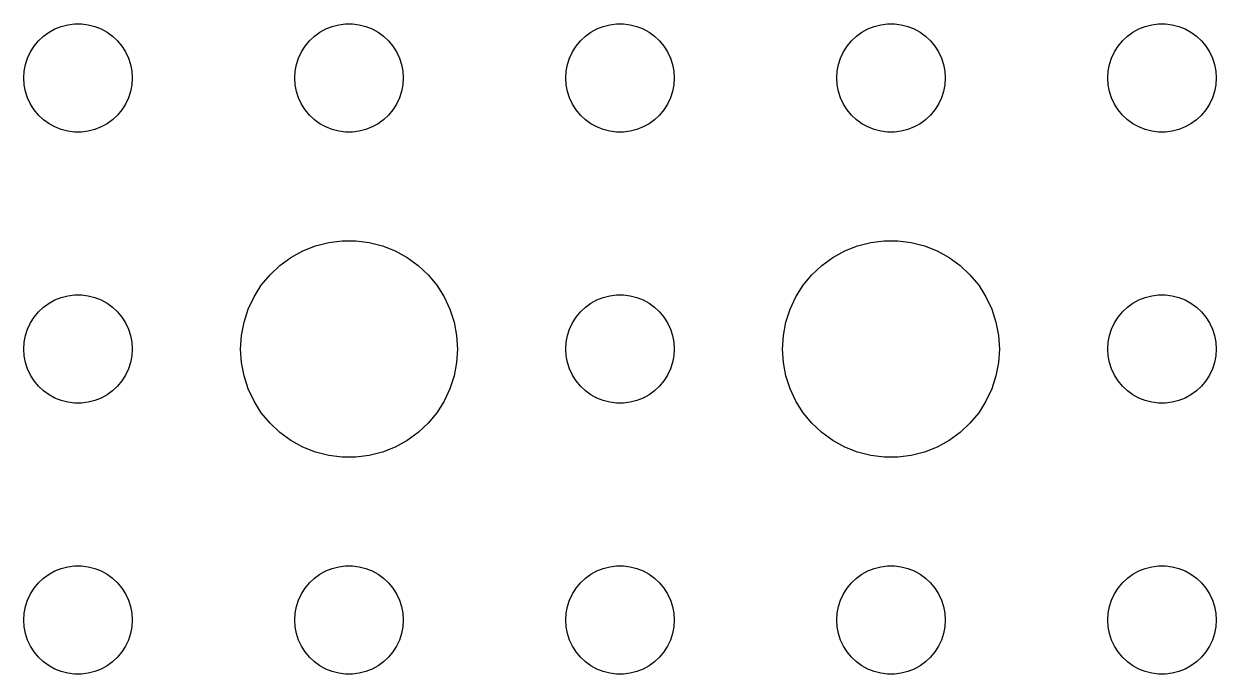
# Model space of a CAD drawing. Header units: metres. Extents: x -134 to 134, y 62 to 166.
# Drawn here: x -1.5 to 31.5, y 90 to 108 of the extents above; entities that cross this region are included whole.
import ezdxf

# ---------------------------------------------------------------- set-up
doc = ezdxf.new("R2010")
doc.units = ezdxf.units.M

msp = doc.modelspace()

# ---------------------------------------------------------------- linework, layer by layer
for p, q in [((-0.63866, 107.857), (-0.46352, 107.927)), ((-0.46352, 107.927), (-0.28107, 107.973)), ((-0.28107, 107.973), (-0.09418, 107.997)), ((-0.09418, 107.997), (0.09418, 107.997)), ((0.09418, 107.997), (0.28107, 107.973)), ((0.28107, 107.973), (0.46352, 107.927)), ((0.46352, 107.927), (0.63866, 107.857)), ((6.86133, 107.857), (7.03647, 107.927)), ((7.03647, 107.927), (7.21892, 107.973)), ((7.21892, 107.973), (7.40581, 107.997)), ((7.40581, 107.997), (7.59418, 107.997)), ((7.59418, 107.997), (7.78107, 107.973)), ((7.78107, 107.973), (7.96352, 107.927)), ((7.96352, 107.927), (8.13866, 107.857)), ((14.3613, 107.857), (14.5365, 107.927)), ((14.5365, 107.927), (14.7189, 107.973)), ((14.7189, 107.973), (14.9058, 107.997)), ((14.9058, 107.997), (15.0942, 107.997)), ((15.0942, 107.997), (15.2811, 107.973)), ((15.2811, 107.973), (15.4635, 107.927)), ((15.4635, 107.927), (15.6387, 107.857)), ((21.8613, 107.857), (22.0365, 107.927)), ((22.0365, 107.927), (22.2189, 107.973)), ((22.2189, 107.973), (22.4058, 107.997)), ((22.4058, 107.997), (22.5942, 107.997)), ((22.5942, 107.997), (22.7811, 107.973)), ((22.7811, 107.973), (22.9635, 107.927)), ((22.9635, 107.927), (23.1387, 107.857)), ((29.3613, 107.857), (29.5365, 107.927)), ((29.5365, 107.927), (29.7189, 107.973)), ((29.7189, 107.973), (29.9058, 107.997)), ((29.9058, 107.997), (30.0942, 107.997)), ((30.0942, 107.997), (30.2811, 107.973)), ((30.2811, 107.973), (30.4635, 107.927)), ((30.4635, 107.927), (30.6387, 107.857)), ((-1.09344, 107.527), (-0.95613, 107.656)), ((-0.95613, 107.656), (-0.80373, 107.766)), ((-0.80373, 107.766), (-0.63866, 107.857)), ((0.63866, 107.857), (0.80373, 107.766)), ((0.80373, 107.766), (0.95613, 107.656)), ((0.95613, 107.656), (1.09344, 107.527)), ((6.40654, 107.527), (6.54385, 107.656)), ((6.54385, 107.656), (6.69626, 107.766)), ((6.69626, 107.766), (6.86133, 107.857)), ((8.13866, 107.857), (8.30373, 107.766)), ((8.30373, 107.766), (8.45613, 107.656)), ((8.45613, 107.656), (8.59344, 107.527)), ((13.9065, 107.527), (14.0439, 107.656)), ((14.0439, 107.656), (14.1963, 107.766)), ((14.1963, 107.766), (14.3613, 107.857)), ((15.6387, 107.857), (15.8037, 107.766)), ((15.8037, 107.766), (15.9561, 107.656)), ((15.9561, 107.656), (16.0934, 107.527)), ((21.4065, 107.527), (21.5439, 107.656)), ((21.5439, 107.656), (21.6963, 107.766)), ((21.6963, 107.766), (21.8613, 107.857)), ((23.1387, 107.857), (23.3037, 107.766)), ((23.3037, 107.766), (23.4561, 107.656)), ((23.4561, 107.656), (23.5934, 107.527)), ((28.9065, 107.527), (29.0439, 107.656)), ((29.0439, 107.656), (29.1963, 107.766)), ((29.1963, 107.766), (29.3613, 107.857)), ((30.6387, 107.857), (30.8037, 107.766)), ((30.8037, 107.766), (30.9561, 107.656)), ((30.9561, 107.656), (31.0934, 107.527)), ((-1.31445, 107.223), (-1.21352, 107.382)), ((-1.21352, 107.382), (-1.09344, 107.527)), ((1.09344, 107.527), (1.21352, 107.382)), ((1.21352, 107.382), (1.31445, 107.223)), ((6.18553, 107.223), (6.28647, 107.382)), ((6.28647, 107.382), (6.40654, 107.527)), ((8.59344, 107.527), (8.71352, 107.382)), ((8.71352, 107.382), (8.81445, 107.223)), ((13.6855, 107.223), (13.7865, 107.382)), ((13.7865, 107.382), (13.9065, 107.527)), ((16.0934, 107.527), (16.2135, 107.382)), ((16.2135, 107.382), (16.3145, 107.223)), ((21.1855, 107.223), (21.2865, 107.382)), ((21.2865, 107.382), (21.4065, 107.527)), ((23.5934, 107.527), (23.7135, 107.382)), ((23.7135, 107.382), (23.8145, 107.223)), ((28.6855, 107.223), (28.7865, 107.382)), ((28.7865, 107.382), (28.9065, 107.527)), ((31.0934, 107.527), (31.2135, 107.382)), ((31.2135, 107.382), (31.3145, 107.223)), ((-1.45287, 106.873), (-1.39465, 107.052)), ((-1.39465, 107.052), (-1.31445, 107.223)), ((1.31445, 107.223), (1.39465, 107.052)), ((1.39465, 107.052), (1.45287, 106.873)), ((6.04712, 106.873), (6.10533, 107.052)), ((6.10533, 107.052), (6.18553, 107.223)), ((8.81445, 107.223), (8.89465, 107.052)), ((8.89465, 107.052), (8.95287, 106.873)), ((13.5471, 106.873), (13.6053, 107.052)), ((13.6053, 107.052), (13.6855, 107.223)), ((16.3145, 107.223), (16.3947, 107.052)), ((16.3947, 107.052), (16.4529, 106.873)), ((21.0471, 106.873), (21.1053, 107.052)), ((21.1053, 107.052), (21.1855, 107.223)), ((23.8145, 107.223), (23.8947, 107.052)), ((23.8947, 107.052), (23.9529, 106.873)), ((28.5471, 106.873), (28.6053, 107.052)), ((28.6053, 107.052), (28.6855, 107.223)), ((31.3145, 107.223), (31.3947, 107.052)), ((31.3947, 107.052), (31.4529, 106.873)), ((-1.5, 106.5), (-1.48816, 106.688)), ((-1.48816, 106.688), (-1.45287, 106.873)), ((1.45287, 106.873), (1.48816, 106.688)), ((1.48816, 106.688), (1.5, 106.5)), ((6, 106.5), (6.01183, 106.688)), ((6.01183, 106.688), (6.04712, 106.873)), ((8.95287, 106.873), (8.98816, 106.688)), ((8.98816, 106.688), (9, 106.5)), ((13.5, 106.5), (13.5118, 106.688)), ((13.5118, 106.688), (13.5471, 106.873)), ((16.4529, 106.873), (16.4882, 106.688)), ((16.4882, 106.688), (16.5, 106.5)), ((21, 106.5), (21.0118, 106.688)), ((21.0118, 106.688), (21.0471, 106.873)), ((23.9529, 106.873), (23.9882, 106.688)), ((23.9882, 106.688), (24, 106.5)), ((28.5, 106.5), (28.5118, 106.688)), ((28.5118, 106.688), (28.5471, 106.873)), ((31.4529, 106.873), (31.4882, 106.688)), ((31.4882, 106.688), (31.5, 106.5)), ((-1.48816, 106.312), (-1.5, 106.5)), ((-1.45287, 106.127), (-1.48816, 106.312)), ((1.48816, 106.312), (1.45287, 106.127)), ((1.5, 106.5), (1.48816, 106.312)), ((6.01183, 106.312), (6, 106.5)), ((6.04712, 106.127), (6.01183, 106.312)), ((8.98816, 106.312), (8.95287, 106.127)), ((9, 106.5), (8.98816, 106.312)), ((13.5118, 106.312), (13.5, 106.5)), ((13.5471, 106.127), (13.5118, 106.312)), ((16.4882, 106.312), (16.4529, 106.127)), ((16.5, 106.5), (16.4882, 106.312)), ((21.0118, 106.312), (21, 106.5)), ((21.0471, 106.127), (21.0118, 106.312)), ((23.9882, 106.312), (23.9529, 106.127)), ((24, 106.5), (23.9882, 106.312)), ((28.5118, 106.312), (28.5, 106.5)), ((28.5471, 106.127), (28.5118, 106.312)), ((31.4882, 106.312), (31.4529, 106.127)), ((31.5, 106.5), (31.4882, 106.312)), ((-1.39465, 105.948), (-1.45287, 106.127)), ((-1.31445, 105.777), (-1.39465, 105.948)), ((1.39465, 105.948), (1.31445, 105.777)), ((1.45287, 106.127), (1.39465, 105.948)), ((6.10533, 105.948), (6.04712, 106.127)), ((6.18553, 105.777), (6.10533, 105.948)), ((8.89465, 105.948), (8.81445, 105.777)), ((8.95287, 106.127), (8.89465, 105.948)), ((13.6053, 105.948), (13.5471, 106.127)), ((13.6855, 105.777), (13.6053, 105.948)), ((16.3947, 105.948), (16.3145, 105.777)), ((16.4529, 106.127), (16.3947, 105.948)), ((21.1053, 105.948), (21.0471, 106.127)), ((21.1855, 105.777), (21.1053, 105.948)), ((23.8947, 105.948), (23.8145, 105.777)), ((23.9529, 106.127), (23.8947, 105.948)), ((28.6053, 105.948), (28.5471, 106.127)), ((28.6855, 105.777), (28.6053, 105.948)), ((31.3947, 105.948), (31.3145, 105.777)), ((31.4529, 106.127), (31.3947, 105.948)), ((-1.21352, 105.618), (-1.31445, 105.777)), ((-1.09344, 105.473), (-1.21352, 105.618)), ((1.21352, 105.618), (1.09344, 105.473)), ((1.31445, 105.777), (1.21352, 105.618)), ((6.28647, 105.618), (6.18553, 105.777)), ((6.40654, 105.473), (6.28647, 105.618)), ((8.71352, 105.618), (8.59344, 105.473)), ((8.81445, 105.777), (8.71352, 105.618)), ((13.7865, 105.618), (13.6855, 105.777)), ((13.9065, 105.473), (13.7865, 105.618)), ((16.2135, 105.618), (16.0934, 105.473)), ((16.3145, 105.777), (16.2135, 105.618)), ((21.2865, 105.618), (21.1855, 105.777)), ((21.4065, 105.473), (21.2865, 105.618)), ((23.7135, 105.618), (23.5934, 105.473)), ((23.8145, 105.777), (23.7135, 105.618)), ((28.7865, 105.618), (28.6855, 105.777)), ((28.9065, 105.473), (28.7865, 105.618)), ((31.2135, 105.618), (31.0934, 105.473)), ((31.3145, 105.777), (31.2135, 105.618)), ((-0.95613, 105.344), (-1.09344, 105.473)), ((-0.80373, 105.234), (-0.95613, 105.344)), ((0.95613, 105.344), (0.80373, 105.234)), ((1.09344, 105.473), (0.95613, 105.344)), ((6.54385, 105.344), (6.40654, 105.473)), ((6.69626, 105.234), (6.54385, 105.344)), ((8.45613, 105.344), (8.30373, 105.234)), ((8.59344, 105.473), (8.45613, 105.344)), ((14.0439, 105.344), (13.9065, 105.473)), ((14.1963, 105.234), (14.0439, 105.344)), ((15.9561, 105.344), (15.8037, 105.234)), ((16.0934, 105.473), (15.9561, 105.344)), ((21.5439, 105.344), (21.4065, 105.473)), ((21.6963, 105.234), (21.5439, 105.344)), ((23.4561, 105.344), (23.3037, 105.234)), ((23.5934, 105.473), (23.4561, 105.344)), ((29.0439, 105.344), (28.9065, 105.473)), ((29.1963, 105.234), (29.0439, 105.344)), ((30.9561, 105.344), (30.8037, 105.234)), ((31.0934, 105.473), (30.9561, 105.344)), ((-0.63866, 105.143), (-0.80373, 105.234)), ((-0.46352, 105.073), (-0.63866, 105.143)), ((-0.28107, 105.027), (-0.46352, 105.073)), ((-0.09418, 105.003), (-0.28107, 105.027)), ((0.09418, 105.003), (-0.09418, 105.003)), ((0.28107, 105.027), (0.09418, 105.003)), ((0.46352, 105.073), (0.28107, 105.027)), ((0.63866, 105.143), (0.46352, 105.073)), ((0.80373, 105.234), (0.63866, 105.143)), ((6.86133, 105.143), (6.69626, 105.234)), ((7.03647, 105.073), (6.86133, 105.143)), ((7.21892, 105.027), (7.03647, 105.073)), ((7.40581, 105.003), (7.21892, 105.027)), ((7.59418, 105.003), (7.40581, 105.003)), ((7.78107, 105.027), (7.59418, 105.003)), ((7.96352, 105.073), (7.78107, 105.027)), ((8.13866, 105.143), (7.96352, 105.073)), ((8.30373, 105.234), (8.13866, 105.143)), ((14.3613, 105.143), (14.1963, 105.234)), ((14.5365, 105.073), (14.3613, 105.143)), ((14.7189, 105.027), (14.5365, 105.073)), ((14.9058, 105.003), (14.7189, 105.027)), ((15.0942, 105.003), (14.9058, 105.003)), ((15.2811, 105.027), (15.0942, 105.003)), ((15.4635, 105.073), (15.2811, 105.027)), ((15.6387, 105.143), (15.4635, 105.073)), ((15.8037, 105.234), (15.6387, 105.143)), ((21.8613, 105.143), (21.6963, 105.234)), ((22.0365, 105.073), (21.8613, 105.143)), ((22.2189, 105.027), (22.0365, 105.073)), ((22.4058, 105.003), (22.2189, 105.027)), ((22.5942, 105.003), (22.4058, 105.003)), ((22.7811, 105.027), (22.5942, 105.003)), ((22.9635, 105.073), (22.7811, 105.027)), ((23.1387, 105.143), (22.9635, 105.073)), ((23.3037, 105.234), (23.1387, 105.143)), ((29.3613, 105.143), (29.1963, 105.234)), ((29.5365, 105.073), (29.3613, 105.143)), ((29.7189, 105.027), (29.5365, 105.073)), ((29.9058, 105.003), (29.7189, 105.027)), ((30.0942, 105.003), (29.9058, 105.003)), ((30.2811, 105.027), (30.0942, 105.003)), ((30.4635, 105.073), (30.2811, 105.027)), ((30.6387, 105.143), (30.4635, 105.073)), ((30.8037, 105.234), (30.6387, 105.143)), ((6.93785, 101.947), (7.31161, 101.994)), ((7.31161, 101.994), (7.68837, 101.994)), ((7.68837, 101.994), (8.06213, 101.947)), ((21.9379, 101.947), (22.3116, 101.994)), ((22.3116, 101.994), (22.6884, 101.994)), ((22.6884, 101.994), (23.0621, 101.947)), ((5.89252, 101.533), (6.22266, 101.714)), ((6.22266, 101.714), (6.57294, 101.853)), ((6.57294, 101.853), (6.93785, 101.947)), ((8.06213, 101.947), (8.42705, 101.853)), ((8.42705, 101.853), (8.77733, 101.714)), ((8.77733, 101.714), (9.10747, 101.533)), ((20.8925, 101.533), (21.2227, 101.714)), ((21.2227, 101.714), (21.5729, 101.853)), ((21.5729, 101.853), (21.9379, 101.947)), ((23.0621, 101.947), (23.427, 101.853)), ((23.427, 101.853), (23.7773, 101.714)), ((23.7773, 101.714), (24.1075, 101.533)), ((5.31308, 101.054), (5.58772, 101.312)), ((5.58772, 101.312), (5.89252, 101.533)), ((9.10747, 101.533), (9.41226, 101.312)), ((9.41226, 101.312), (9.6869, 101.054)), ((20.3131, 101.054), (20.5877, 101.312)), ((20.5877, 101.312), (20.8925, 101.533)), ((24.1075, 101.533), (24.4123, 101.312)), ((24.4123, 101.312), (24.6869, 101.054)), ((5.07294, 100.763), (5.31308, 101.054)), ((9.6869, 101.054), (9.92705, 100.763)), ((20.0729, 100.763), (20.3131, 101.054)), ((24.6869, 101.054), (24.927, 100.763)), ((4.87108, 100.445), (5.07294, 100.763)), ((9.92705, 100.763), (10.1289, 100.445)), ((19.8711, 100.445), (20.0729, 100.763)), ((24.927, 100.763), (25.1289, 100.445)), ((-0.80373, 100.266), (-0.63866, 100.357)), ((-0.63866, 100.357), (-0.46352, 100.427)), ((-0.46352, 100.427), (-0.28107, 100.473)), ((-0.28107, 100.473), (-0.09418, 100.497)), ((-0.09418, 100.497), (0.09418, 100.497)), ((0.09418, 100.497), (0.28107, 100.473)), ((0.28107, 100.473), (0.46352, 100.427)), ((0.46352, 100.427), (0.63866, 100.357)), ((0.63866, 100.357), (0.80373, 100.266)), ((4.71066, 100.104), (4.87108, 100.445)), ((10.1289, 100.445), (10.2893, 100.104)), ((14.1963, 100.266), (14.3613, 100.357)), ((14.3613, 100.357), (14.5365, 100.427)), ((14.5365, 100.427), (14.7189, 100.473)), ((14.7189, 100.473), (14.9058, 100.497)), ((14.9058, 100.497), (15.0942, 100.497)), ((15.0942, 100.497), (15.2811, 100.473)), ((15.2811, 100.473), (15.4635, 100.427)), ((15.4635, 100.427), (15.6387, 100.357)), ((15.6387, 100.357), (15.8037, 100.266)), ((19.7107, 100.104), (19.8711, 100.445)), ((25.1289, 100.445), (25.2893, 100.104)), ((29.1963, 100.266), (29.3613, 100.357)), ((29.3613, 100.357), (29.5365, 100.427)), ((29.5365, 100.427), (29.7189, 100.473)), ((29.7189, 100.473), (29.9058, 100.497)), ((29.9058, 100.497), (30.0942, 100.497)), ((30.0942, 100.497), (30.2811, 100.473)), ((30.2811, 100.473), (30.4635, 100.427)), ((30.4635, 100.427), (30.6387, 100.357)), ((30.6387, 100.357), (30.8037, 100.266)), ((-1.21352, 99.8817), (-1.09344, 100.027)), ((-1.09344, 100.027), (-0.95613, 100.156)), ((-0.95613, 100.156), (-0.80373, 100.266)), ((0.80373, 100.266), (0.95613, 100.156)), ((0.95613, 100.156), (1.09344, 100.027)), ((1.09344, 100.027), (1.21352, 99.8817)), ((4.59424, 99.7461), (4.71066, 100.104)), ((10.2893, 100.104), (10.4057, 99.7461)), ((13.7865, 99.8817), (13.9065, 100.027)), ((13.9065, 100.027), (14.0439, 100.156)), ((14.0439, 100.156), (14.1963, 100.266)), ((15.8037, 100.266), (15.9561, 100.156)), ((15.9561, 100.156), (16.0934, 100.027)), ((16.0934, 100.027), (16.2135, 99.8817)), ((19.5942, 99.7461), (19.7107, 100.104)), ((25.2893, 100.104), (25.4057, 99.7461)), ((28.7865, 99.8817), (28.9065, 100.027)), ((28.9065, 100.027), (29.0439, 100.156)), ((29.0439, 100.156), (29.1963, 100.266)), ((30.8037, 100.266), (30.9561, 100.156)), ((30.9561, 100.156), (31.0934, 100.027)), ((31.0934, 100.027), (31.2135, 99.8817)), ((-1.39465, 99.5522), (-1.31445, 99.7226)), ((-1.31445, 99.7226), (-1.21352, 99.8817)), ((1.21352, 99.8817), (1.31445, 99.7226)), ((1.31445, 99.7226), (1.39465, 99.5522)), ((4.52365, 99.376), (4.59424, 99.7461)), ((10.4057, 99.7461), (10.4763, 99.376)), ((13.6053, 99.5522), (13.6855, 99.7226)), ((13.6855, 99.7226), (13.7865, 99.8817)), ((16.2135, 99.8817), (16.3145, 99.7226)), ((16.3145, 99.7226), (16.3947, 99.5522)), ((19.5237, 99.376), (19.5942, 99.7461)), ((25.4057, 99.7461), (25.4763, 99.376)), ((28.6053, 99.5522), (28.6855, 99.7226)), ((28.6855, 99.7226), (28.7865, 99.8817)), ((31.2135, 99.8817), (31.3145, 99.7226)), ((31.3145, 99.7226), (31.3947, 99.5522)), ((-1.48816, 99.188), (-1.45287, 99.373)), ((-1.45287, 99.373), (-1.39465, 99.5522)), ((1.39465, 99.5522), (1.45287, 99.373)), ((1.45287, 99.373), (1.48816, 99.188)), ((4.5, 99), (4.52365, 99.376)), ((10.4763, 99.376), (10.5, 99)), ((13.5118, 99.188), (13.5471, 99.373)), ((13.5471, 99.373), (13.6053, 99.5522)), ((16.3947, 99.5522), (16.4529, 99.373)), ((16.4529, 99.373), (16.4882, 99.188)), ((19.5, 99), (19.5237, 99.376)), ((25.4763, 99.376), (25.5, 99)), ((28.5118, 99.188), (28.5471, 99.373)), ((28.5471, 99.373), (28.6053, 99.5522)), ((31.3947, 99.5522), (31.4529, 99.373)), ((31.4529, 99.373), (31.4882, 99.188)), ((-1.5, 99), (-1.48816, 99.188)), ((-1.48816, 98.812), (-1.5, 99)), ((1.48816, 99.188), (1.5, 99)), ((1.5, 99), (1.48816, 98.812)), ((4.52365, 98.624), (4.5, 99)), ((10.5, 99), (10.4763, 98.624)), ((13.5, 99), (13.5118, 99.188)), ((13.5118, 98.812), (13.5, 99)), ((16.4882, 99.188), (16.5, 99)), ((16.5, 99), (16.4882, 98.812)), ((19.5237, 98.624), (19.5, 99)), ((25.5, 99), (25.4763, 98.624)), ((28.5, 99), (28.5118, 99.188)), ((28.5118, 98.812), (28.5, 99)), ((31.4882, 99.188), (31.5, 99)), ((31.5, 99), (31.4882, 98.812)), ((-1.45287, 98.627), (-1.48816, 98.812)), ((1.48816, 98.812), (1.45287, 98.627)), ((13.5471, 98.627), (13.5118, 98.812)), ((16.4882, 98.812), (16.4529, 98.627)), ((28.5471, 98.627), (28.5118, 98.812)), ((31.4882, 98.812), (31.4529, 98.627)), ((-1.39465, 98.4478), (-1.45287, 98.627)), ((-1.31445, 98.2774), (-1.39465, 98.4478)), ((1.39465, 98.4478), (1.31445, 98.2774)), ((1.45287, 98.627), (1.39465, 98.4478)), ((4.59424, 98.2539), (4.52365, 98.624)), ((10.4763, 98.624), (10.4057, 98.2539)), ((13.6053, 98.4478), (13.5471, 98.627)), ((13.6855, 98.2774), (13.6053, 98.4478)), ((16.3947, 98.4478), (16.3145, 98.2774)), ((16.4529, 98.627), (16.3947, 98.4478)), ((19.5942, 98.2539), (19.5237, 98.624)), ((25.4763, 98.624), (25.4057, 98.2539)), ((28.6053, 98.4478), (28.5471, 98.627)), ((28.6855, 98.2774), (28.6053, 98.4478)), ((31.3947, 98.4478), (31.3145, 98.2774)), ((31.4529, 98.627), (31.3947, 98.4478)), ((-1.21352, 98.1183), (-1.31445, 98.2774)), ((-1.09344, 97.9732), (-1.21352, 98.1183)), ((1.21352, 98.1183), (1.09344, 97.9732)), ((1.31445, 98.2774), (1.21352, 98.1183)), ((4.71066, 97.8956), (4.59424, 98.2539)), ((10.4057, 98.2539), (10.2893, 97.8956)), ((13.7865, 98.1183), (13.6855, 98.2774)), ((13.9065, 97.9732), (13.7865, 98.1183)), ((16.2135, 98.1183), (16.0934, 97.9732)), ((16.3145, 98.2774), (16.2135, 98.1183)), ((19.7107, 97.8956), (19.5942, 98.2539)), ((25.4057, 98.2539), (25.2893, 97.8956)), ((28.7865, 98.1183), (28.6855, 98.2774)), ((28.9065, 97.9732), (28.7865, 98.1183)), ((31.2135, 98.1183), (31.0934, 97.9732)), ((31.3145, 98.2774), (31.2135, 98.1183)), ((-0.95613, 97.8442), (-1.09344, 97.9732)), ((-0.80373, 97.7335), (-0.95613, 97.8442)), ((-0.63866, 97.6428), (-0.80373, 97.7335)), ((0.80373, 97.7335), (0.63866, 97.6428)), ((0.95613, 97.8442), (0.80373, 97.7335)), ((1.09344, 97.9732), (0.95613, 97.8442)), ((4.87108, 97.5547), (4.71066, 97.8956)), ((10.2893, 97.8956), (10.1289, 97.5547)), ((14.0439, 97.8442), (13.9065, 97.9732)), ((14.1963, 97.7335), (14.0439, 97.8442)), ((14.3613, 97.6428), (14.1963, 97.7335)), ((15.8037, 97.7335), (15.6387, 97.6428)), ((15.9561, 97.8442), (15.8037, 97.7335)), ((16.0934, 97.9732), (15.9561, 97.8442)), ((19.8711, 97.5547), (19.7107, 97.8956)), ((25.2893, 97.8956), (25.1289, 97.5547)), ((29.0439, 97.8442), (28.9065, 97.9732)), ((29.1963, 97.7335), (29.0439, 97.8442)), ((29.3613, 97.6428), (29.1963, 97.7335)), ((30.8037, 97.7335), (30.6387, 97.6428)), ((30.9561, 97.8442), (30.8037, 97.7335)), ((31.0934, 97.9732), (30.9561, 97.8442)), ((-0.46352, 97.5734), (-0.63866, 97.6428)), ((-0.28107, 97.5266), (-0.46352, 97.5734)), ((-0.09418, 97.503), (-0.28107, 97.5266)), ((0.09418, 97.503), (-0.09418, 97.503)), ((0.28107, 97.5266), (0.09418, 97.503)), ((0.46352, 97.5734), (0.28107, 97.5266)), ((0.63866, 97.6428), (0.46352, 97.5734)), ((5.07294, 97.2366), (4.87108, 97.5547)), ((10.1289, 97.5547), (9.92705, 97.2366)), ((14.5365, 97.5734), (14.3613, 97.6428)), ((14.7189, 97.5266), (14.5365, 97.5734)), ((14.9058, 97.503), (14.7189, 97.5266)), ((15.0942, 97.503), (14.9058, 97.503)), ((15.2811, 97.5266), (15.0942, 97.503)), ((15.4635, 97.5734), (15.2811, 97.5266)), ((15.6387, 97.6428), (15.4635, 97.5734)), ((20.0729, 97.2366), (19.8711, 97.5547)), ((25.1289, 97.5547), (24.927, 97.2366)), ((29.5365, 97.5734), (29.3613, 97.6428)), ((29.7189, 97.5266), (29.5365, 97.5734)), ((29.9058, 97.503), (29.7189, 97.5266)), ((30.0942, 97.503), (29.9058, 97.503)), ((30.2811, 97.5266), (30.0942, 97.503)), ((30.4635, 97.5734), (30.2811, 97.5266)), ((30.6387, 97.6428), (30.4635, 97.5734)), ((5.31308, 96.9464), (5.07294, 97.2366)), ((9.92705, 97.2366), (9.6869, 96.9464)), ((20.3131, 96.9464), (20.0729, 97.2366)), ((24.927, 97.2366), (24.6869, 96.9464)), ((5.58772, 96.6885), (5.31308, 96.9464)), ((9.6869, 96.9464), (9.41226, 96.6885)), ((20.5877, 96.6885), (20.3131, 96.9464)), ((24.6869, 96.9464), (24.4123, 96.6885)), ((5.89252, 96.467), (5.58772, 96.6885)), ((6.22266, 96.2855), (5.89252, 96.467)), ((9.10747, 96.467), (8.77733, 96.2855)), ((9.41226, 96.6885), (9.10747, 96.467)), ((20.8925, 96.467), (20.5877, 96.6885)), ((21.2227, 96.2855), (20.8925, 96.467)), ((24.1075, 96.467), (23.7773, 96.2855)), ((24.4123, 96.6885), (24.1075, 96.467)), ((6.57294, 96.1468), (6.22266, 96.2855)), ((6.93785, 96.0531), (6.57294, 96.1468)), ((7.31161, 96.0059), (6.93785, 96.0531)), ((8.06213, 96.0531), (7.68837, 96.0059)), ((8.42705, 96.1468), (8.06213, 96.0531)), ((8.77733, 96.2855), (8.42705, 96.1468)), ((21.5729, 96.1468), (21.2227, 96.2855)), ((21.9379, 96.0531), (21.5729, 96.1468)), ((22.3116, 96.0059), (21.9379, 96.0531)), ((23.0621, 96.0531), (22.6884, 96.0059)), ((23.427, 96.1468), (23.0621, 96.0531)), ((23.7773, 96.2855), (23.427, 96.1468)), ((7.68837, 96.0059), (7.31161, 96.0059)), ((22.6884, 96.0059), (22.3116, 96.0059)), ((-0.95613, 92.6558), (-0.80373, 92.7665)), ((-0.80373, 92.7665), (-0.63866, 92.8573)), ((-0.63866, 92.8573), (-0.46352, 92.9266)), ((-0.46352, 92.9266), (-0.28107, 92.9734)), ((-0.28107, 92.9734), (-0.09418, 92.997)), ((-0.09418, 92.997), (0.09418, 92.997)), ((0.09418, 92.997), (0.28107, 92.9734)), ((0.28107, 92.9734), (0.46352, 92.9266)), ((0.46352, 92.9266), (0.63866, 92.8573)), ((0.63866, 92.8573), (0.80373, 92.7665)), ((0.80373, 92.7665), (0.95613, 92.6558)), ((6.54385, 92.6558), (6.69626, 92.7665)), ((6.69626, 92.7665), (6.86133, 92.8573)), ((6.86133, 92.8573), (7.03647, 92.9266)), ((7.03647, 92.9266), (7.21892, 92.9734)), ((7.21892, 92.9734), (7.40581, 92.997)), ((7.40581, 92.997), (7.59418, 92.997)), ((7.59418, 92.997), (7.78107, 92.9734)), ((7.78107, 92.9734), (7.96352, 92.9266)), ((7.96352, 92.9266), (8.13866, 92.8573)), ((8.13866, 92.8573), (8.30373, 92.7665)), ((8.30373, 92.7665), (8.45613, 92.6558)), ((14.0439, 92.6558), (14.1963, 92.7665)), ((14.1963, 92.7665), (14.3613, 92.8573)), ((14.3613, 92.8573), (14.5365, 92.9266)), ((14.5365, 92.9266), (14.7189, 92.9734)), ((14.7189, 92.9734), (14.9058, 92.997)), ((14.9058, 92.997), (15.0942, 92.997)), ((15.0942, 92.997), (15.2811, 92.9734)), ((15.2811, 92.9734), (15.4635, 92.9266)), ((15.4635, 92.9266), (15.6387, 92.8573)), ((15.6387, 92.8573), (15.8037, 92.7665)), ((15.8037, 92.7665), (15.9561, 92.6558)), ((21.5439, 92.6558), (21.6963, 92.7665)), ((21.6963, 92.7665), (21.8613, 92.8573)), ((21.8613, 92.8573), (22.0365, 92.9266)), ((22.0365, 92.9266), (22.2189, 92.9734)), ((22.2189, 92.9734), (22.4058, 92.997)), ((22.4058, 92.997), (22.5942, 92.997)), ((22.5942, 92.997), (22.7811, 92.9734)), ((22.7811, 92.9734), (22.9635, 92.9266)), ((22.9635, 92.9266), (23.1387, 92.8573)), ((23.1387, 92.8573), (23.3037, 92.7665)), ((23.3037, 92.7665), (23.4561, 92.6558)), ((29.0439, 92.6558), (29.1963, 92.7665)), ((29.1963, 92.7665), (29.3613, 92.8573)), ((29.3613, 92.8573), (29.5365, 92.9266)), ((29.5365, 92.9266), (29.7189, 92.9734)), ((29.7189, 92.9734), (29.9058, 92.997)), ((29.9058, 92.997), (30.0942, 92.997)), ((30.0942, 92.997), (30.2811, 92.9734)), ((30.2811, 92.9734), (30.4635, 92.9266)), ((30.4635, 92.9266), (30.6387, 92.8573)), ((30.6387, 92.8573), (30.8037, 92.7665)), ((30.8037, 92.7665), (30.9561, 92.6558)), ((-1.21352, 92.3817), (-1.09344, 92.5268)), ((-1.09344, 92.5268), (-0.95613, 92.6558)), ((0.95613, 92.6558), (1.09344, 92.5268)), ((1.09344, 92.5268), (1.21352, 92.3817)), ((6.28647, 92.3817), (6.40654, 92.5268)), ((6.40654, 92.5268), (6.54385, 92.6558)), ((8.45613, 92.6558), (8.59344, 92.5268)), ((8.59344, 92.5268), (8.71352, 92.3817)), ((13.7865, 92.3817), (13.9065, 92.5268)), ((13.9065, 92.5268), (14.0439, 92.6558)), ((15.9561, 92.6558), (16.0934, 92.5268)), ((16.0934, 92.5268), (16.2135, 92.3817)), ((21.2865, 92.3817), (21.4065, 92.5268)), ((21.4065, 92.5268), (21.5439, 92.6558)), ((23.4561, 92.6558), (23.5934, 92.5268)), ((23.5934, 92.5268), (23.7135, 92.3817)), ((28.7865, 92.3817), (28.9065, 92.5268)), ((28.9065, 92.5268), (29.0439, 92.6558)), ((30.9561, 92.6558), (31.0934, 92.5268)), ((31.0934, 92.5268), (31.2135, 92.3817)), ((-1.39465, 92.0522), (-1.31445, 92.2226)), ((-1.31445, 92.2226), (-1.21352, 92.3817)), ((1.21352, 92.3817), (1.31445, 92.2226)), ((1.31445, 92.2226), (1.39465, 92.0522)), ((6.10533, 92.0522), (6.18553, 92.2226)), ((6.18553, 92.2226), (6.28647, 92.3817)), ((8.71352, 92.3817), (8.81445, 92.2226)), ((8.81445, 92.2226), (8.89465, 92.0522)), ((13.6053, 92.0522), (13.6855, 92.2226)), ((13.6855, 92.2226), (13.7865, 92.3817)), ((16.2135, 92.3817), (16.3145, 92.2226)), ((16.3145, 92.2226), (16.3947, 92.0522)), ((21.1053, 92.0522), (21.1855, 92.2226)), ((21.1855, 92.2226), (21.2865, 92.3817)), ((23.7135, 92.3817), (23.8145, 92.2226)), ((23.8145, 92.2226), (23.8947, 92.0522)), ((28.6053, 92.0522), (28.6855, 92.2226)), ((28.6855, 92.2226), (28.7865, 92.3817)), ((31.2135, 92.3817), (31.3145, 92.2226)), ((31.3145, 92.2226), (31.3947, 92.0522)), ((-1.48816, 91.688), (-1.45287, 91.873)), ((-1.45287, 91.873), (-1.39465, 92.0522)), ((1.39465, 92.0522), (1.45287, 91.873)), ((1.45287, 91.873), (1.48816, 91.688)), ((6.01183, 91.688), (6.04712, 91.873)), ((6.04712, 91.873), (6.10533, 92.0522)), ((8.89465, 92.0522), (8.95287, 91.873)), ((8.95287, 91.873), (8.98816, 91.688)), ((13.5118, 91.688), (13.5471, 91.873)), ((13.5471, 91.873), (13.6053, 92.0522)), ((16.3947, 92.0522), (16.4529, 91.873)), ((16.4529, 91.873), (16.4882, 91.688)), ((21.0118, 91.688), (21.0471, 91.873)), ((21.0471, 91.873), (21.1053, 92.0522)), ((23.8947, 92.0522), (23.9529, 91.873)), ((23.9529, 91.873), (23.9882, 91.688)), ((28.5118, 91.688), (28.5471, 91.873)), ((28.5471, 91.873), (28.6053, 92.0522)), ((31.3947, 92.0522), (31.4529, 91.873)), ((31.4529, 91.873), (31.4882, 91.688)), ((-1.5, 91.5), (-1.48816, 91.688)), ((-1.48816, 91.312), (-1.5, 91.5)), ((1.48816, 91.688), (1.5, 91.5)), ((1.5, 91.5), (1.48816, 91.312)), ((6, 91.5), (6.01183, 91.688)), ((6.01183, 91.312), (6, 91.5)), ((8.98816, 91.688), (9, 91.5)), ((9, 91.5), (8.98816, 91.312)), ((13.5, 91.5), (13.5118, 91.688)), ((13.5118, 91.312), (13.5, 91.5)), ((16.4882, 91.688), (16.5, 91.5)), ((16.5, 91.5), (16.4882, 91.312)), ((21, 91.5), (21.0118, 91.688)), ((21.0118, 91.312), (21, 91.5)), ((23.9882, 91.688), (24, 91.5)), ((24, 91.5), (23.9882, 91.312)), ((28.5, 91.5), (28.5118, 91.688)), ((28.5118, 91.312), (28.5, 91.5)), ((31.4882, 91.688), (31.5, 91.5)), ((31.5, 91.5), (31.4882, 91.312)), ((-1.45287, 91.127), (-1.48816, 91.312)), ((-1.39465, 90.9478), (-1.45287, 91.127)), ((1.45287, 91.127), (1.39465, 90.9478)), ((1.48816, 91.312), (1.45287, 91.127)), ((6.04712, 91.127), (6.01183, 91.312)), ((6.10533, 90.9478), (6.04712, 91.127)), ((8.95287, 91.127), (8.89465, 90.9478)), ((8.98816, 91.312), (8.95287, 91.127)), ((13.5471, 91.127), (13.5118, 91.312)), ((13.6053, 90.9478), (13.5471, 91.127)), ((16.4529, 91.127), (16.3947, 90.9478)), ((16.4882, 91.312), (16.4529, 91.127)), ((21.0471, 91.127), (21.0118, 91.312)), ((21.1053, 90.9478), (21.0471, 91.127)), ((23.9529, 91.127), (23.8947, 90.9478)), ((23.9882, 91.312), (23.9529, 91.127)), ((28.5471, 91.127), (28.5118, 91.312)), ((28.6053, 90.9478), (28.5471, 91.127)), ((31.4529, 91.127), (31.3947, 90.9478)), ((31.4882, 91.312), (31.4529, 91.127)), ((-1.31445, 90.7774), (-1.39465, 90.9478)), ((-1.21352, 90.6183), (-1.31445, 90.7774)), ((1.31445, 90.7774), (1.21352, 90.6183)), ((1.39465, 90.9478), (1.31445, 90.7774)), ((6.18553, 90.7774), (6.10533, 90.9478)), ((6.28647, 90.6183), (6.18553, 90.7774)), ((8.81445, 90.7774), (8.71352, 90.6183)), ((8.89465, 90.9478), (8.81445, 90.7774)), ((13.6855, 90.7774), (13.6053, 90.9478)), ((13.7865, 90.6183), (13.6855, 90.7774)), ((16.3145, 90.7774), (16.2135, 90.6183)), ((16.3947, 90.9478), (16.3145, 90.7774)), ((21.1855, 90.7774), (21.1053, 90.9478)), ((21.2865, 90.6183), (21.1855, 90.7774)), ((23.8145, 90.7774), (23.7135, 90.6183)), ((23.8947, 90.9478), (23.8145, 90.7774)), ((28.6855, 90.7774), (28.6053, 90.9478)), ((28.7865, 90.6183), (28.6855, 90.7774)), ((31.3145, 90.7774), (31.2135, 90.6183)), ((31.3947, 90.9478), (31.3145, 90.7774)), ((-1.09344, 90.4732), (-1.21352, 90.6183)), ((-0.95613, 90.3442), (-1.09344, 90.4732)), ((1.09344, 90.4732), (0.95613, 90.3442)), ((1.21352, 90.6183), (1.09344, 90.4732)), ((6.40654, 90.4732), (6.28647, 90.6183)), ((6.54385, 90.3442), (6.40654, 90.4732)), ((8.59344, 90.4732), (8.45613, 90.3442)), ((8.71352, 90.6183), (8.59344, 90.4732)), ((13.9065, 90.4732), (13.7865, 90.6183)), ((14.0439, 90.3442), (13.9065, 90.4732)), ((16.0934, 90.4732), (15.9561, 90.3442)), ((16.2135, 90.6183), (16.0934, 90.4732)), ((21.4065, 90.4732), (21.2865, 90.6183)), ((21.5439, 90.3442), (21.4065, 90.4732)), ((23.5934, 90.4732), (23.4561, 90.3442)), ((23.7135, 90.6183), (23.5934, 90.4732)), ((28.9065, 90.4732), (28.7865, 90.6183)), ((29.0439, 90.3442), (28.9065, 90.4732)), ((31.0934, 90.4732), (30.9561, 90.3442)), ((31.2135, 90.6183), (31.0934, 90.4732)), ((-0.80373, 90.2335), (-0.95613, 90.3442)), ((-0.63866, 90.1428), (-0.80373, 90.2335)), ((-0.46352, 90.0734), (-0.63866, 90.1428)), ((0.63866, 90.1428), (0.46352, 90.0734)), ((0.80373, 90.2335), (0.63866, 90.1428)), ((0.95613, 90.3442), (0.80373, 90.2335)), ((6.69626, 90.2335), (6.54385, 90.3442)), ((6.86133, 90.1428), (6.69626, 90.2335)), ((7.03647, 90.0734), (6.86133, 90.1428)), ((8.13866, 90.1428), (7.96352, 90.0734)), ((8.30373, 90.2335), (8.13866, 90.1428)), ((8.45613, 90.3442), (8.30373, 90.2335)), ((14.1963, 90.2335), (14.0439, 90.3442)), ((14.3613, 90.1428), (14.1963, 90.2335)), ((14.5365, 90.0734), (14.3613, 90.1428)), ((15.6387, 90.1428), (15.4635, 90.0734)), ((15.8037, 90.2335), (15.6387, 90.1428)), ((15.9561, 90.3442), (15.8037, 90.2335)), ((21.6963, 90.2335), (21.5439, 90.3442)), ((21.8613, 90.1428), (21.6963, 90.2335)), ((22.0365, 90.0734), (21.8613, 90.1428)), ((23.1387, 90.1428), (22.9635, 90.0734)), ((23.3037, 90.2335), (23.1387, 90.1428)), ((23.4561, 90.3442), (23.3037, 90.2335)), ((29.1963, 90.2335), (29.0439, 90.3442)), ((29.3613, 90.1428), (29.1963, 90.2335)), ((29.5365, 90.0734), (29.3613, 90.1428)), ((30.6387, 90.1428), (30.4635, 90.0734)), ((30.8037, 90.2335), (30.6387, 90.1428)), ((30.9561, 90.3442), (30.8037, 90.2335)), ((-0.28107, 90.0266), (-0.46352, 90.0734)), ((-0.09418, 90.003), (-0.28107, 90.0266)), ((0.09418, 90.003), (-0.09418, 90.003)), ((0.28107, 90.0266), (0.09418, 90.003)), ((0.46352, 90.0734), (0.28107, 90.0266)), ((7.21892, 90.0266), (7.03647, 90.0734)), ((7.40581, 90.003), (7.21892, 90.0266)), ((7.59418, 90.003), (7.40581, 90.003)), ((7.78107, 90.0266), (7.59418, 90.003)), ((7.96352, 90.0734), (7.78107, 90.0266)), ((14.7189, 90.0266), (14.5365, 90.0734)), ((14.9058, 90.003), (14.7189, 90.0266)), ((15.0942, 90.003), (14.9058, 90.003)), ((15.2811, 90.0266), (15.0942, 90.003)), ((15.4635, 90.0734), (15.2811, 90.0266)), ((22.2189, 90.0266), (22.0365, 90.0734)), ((22.4058, 90.003), (22.2189, 90.0266)), ((22.5942, 90.003), (22.4058, 90.003)), ((22.7811, 90.0266), (22.5942, 90.003)), ((22.9635, 90.0734), (22.7811, 90.0266)), ((29.7189, 90.0266), (29.5365, 90.0734)), ((29.9058, 90.003), (29.7189, 90.0266)), ((30.0942, 90.003), (29.9058, 90.003)), ((30.2811, 90.0266), (30.0942, 90.003)), ((30.4635, 90.0734), (30.2811, 90.0266))]:
    msp.add_line(p, q)

doc.saveas('drawing.dxf')
